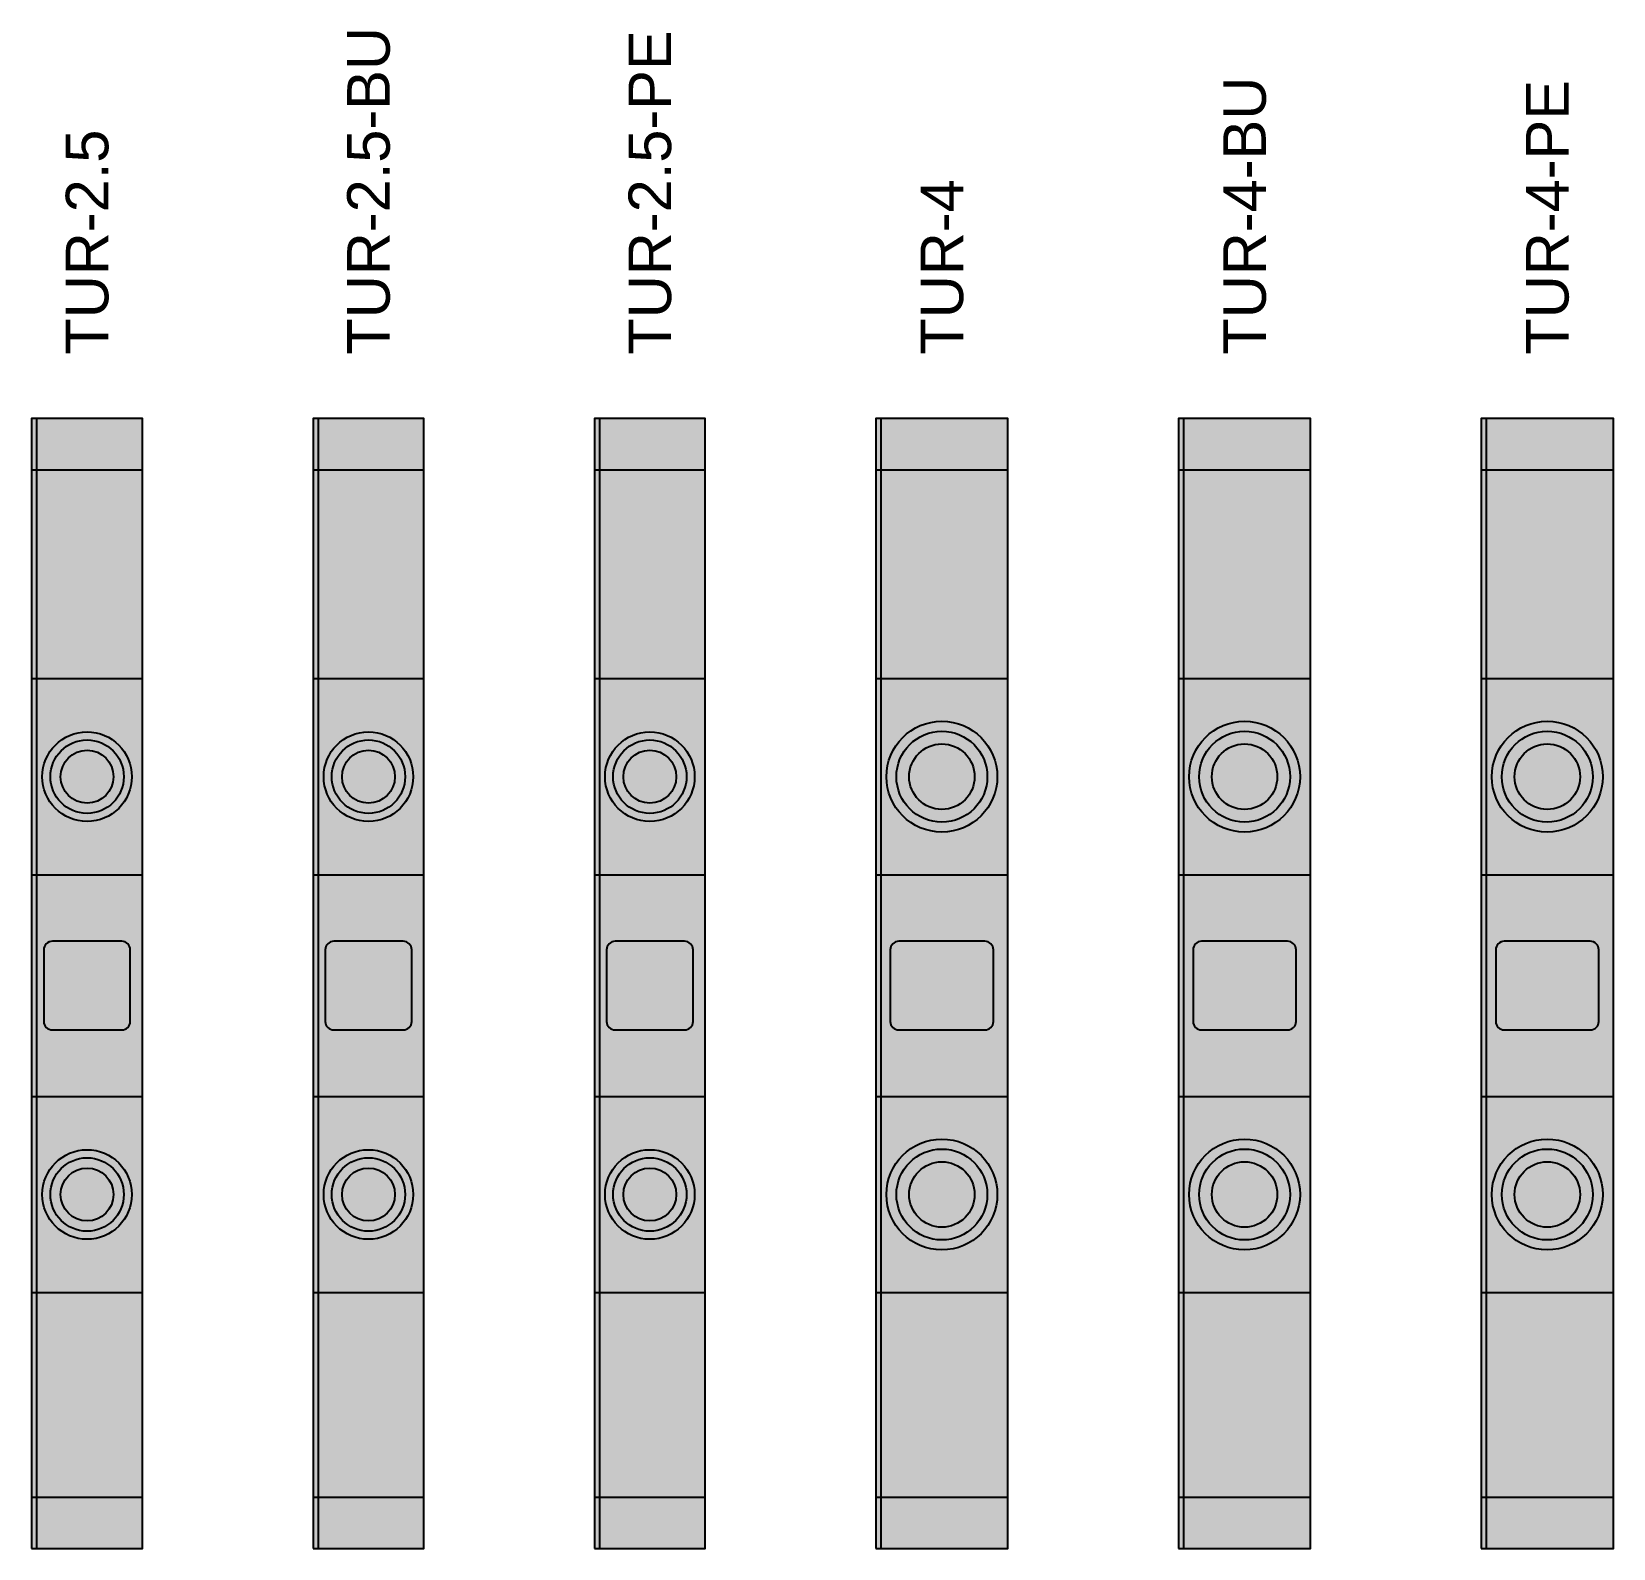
# Model space of a CAD drawing. Header units: millimetres. Extents: x 0 to 1337, y -50 to 71.
# Drawn here: x 0 to 74.2, y -26.5 to 44.7 of the extents above; entities that cross this region are included whole.
import ezdxf
from ezdxf.enums import TextEntityAlignment as Align

# ---------------------------------------------------------------- set-up
doc = ezdxf.new("R2010")
doc.units = ezdxf.units.MM
doc.styles.add('TUR_Arial', font='arial.ttf')

# ---------------------------------------------------------------- blocks, each defined once
blk = doc.blocks.new('TUR-2.5')
at = {"true_color": 0x676663}
for points in [[(0, 24.1), (5.2, 24.1), (5.2, 26.5), (0, 26.5)], [(0, -26.5), (5.2, -26.5), (5.2, -24.1), (0, -24.1)]]:
    blk.add_hatch(color=251, dxfattribs=at).paths.add_polyline_path(points)
at = {"true_color": 0x797874}
for points in [[(0, 14.3), (5.2, 14.3), (5.2, 24.1), (0, 24.1)], [(0, -24.1), (5.2, -24.1), (5.2, -14.5), (0, -14.5)]]:
    blk.add_hatch(color=8, dxfattribs=at).paths.add_polyline_path(points)
at = {"true_color": 0x444341}
for points in [[(1, 14.5), (4.2, 14.5, 0.414214), (4.5, 14.8), (4.5, 15, 0.414214), (4.2, 15.3), (1, 15.3, 0.414214), (0.7, 15), (0.7, 14.8, 0.414214)], [(1, -15.5), (4.2, -15.5, 0.414214), (4.5, -15.2), (4.5, -15, 0.414214), (4.2, -14.7), (1, -14.7, 0.414214), (0.7, -15), (0.7, -15.2, 0.414214)]]:
    blk.add_hatch(color=250, dxfattribs=at).paths.add_polyline_path(points)
at = {"true_color": 0x989692}
for points in [[(0, 5.1), (5.2, 5.1), (5.2, 14.3), (0, 14.3)], [(0, -14.5), (5.2, -14.5), (5.2, -5.3), (0, -5.3)]]:
    blk.add_hatch(color=252, dxfattribs=at).paths.add_polyline_path(points)
at = {"true_color": 0x3f3f3d}
h = blk.add_hatch(color=250, dxfattribs=at)
edge = h.paths.add_edge_path()
edge.add_arc((2.6, 9.7), 2.1, 0, 360)
at = {"true_color": 0xc4c6ca}
h = blk.add_hatch(color=9, dxfattribs=at)
edge = h.paths.add_edge_path()
edge.add_arc((2.6, 9.7), 1.722, 0, 360)
at = {"true_color": 0x5c5e62}
for points in [[(2.324, 8.782), (2.876, 8.782), (2.876, 10.618), (2.324, 10.618)], [(1.119, 9.424), (4.081, 9.424), (4.081, 9.976), (1.119, 9.976)], [(1.119, -10.176), (4.081, -10.176), (4.081, -9.624), (1.119, -9.624)], [(2.324, -10.818), (2.876, -10.818), (2.876, -8.982), (2.324, -8.982)]]:
    blk.add_hatch(color=251, dxfattribs=at).paths.add_polyline_path(points)
at = {"true_color": 0x858480}
blk.add_hatch(color=252, dxfattribs=at).paths.add_polyline_path([(0, -5.3), (5.2, -5.3), (5.2, 5.1), (0, 5.1)])
at = {"true_color": 0x343437}
for points in [[(1.3, 2.536), (3.9, 2.536), (3.9, 4.2), (1.3, 4.2)], [(1.3, -4.4), (3.9, -4.4), (3.9, -2.736), (1.3, -2.736)]]:
    blk.add_hatch(color=250, dxfattribs=at).paths.add_polyline_path(points)
at = {"true_color": 0xa4a29d}
blk.add_hatch(color=253, dxfattribs=at).paths.add_polyline_path([(0.972, -2.18), (4.228, -2.18, 0.414214), (4.628, -1.78), (4.628, 1.58, 0.414214), (4.228, 1.98), (0.972, 1.98, 0.414214), (0.572, 1.58), (0.572, -1.78, 0.414214)])
at = {"true_color": 0x3f3f3d}
h = blk.add_hatch(color=250, dxfattribs=at)
edge = h.paths.add_edge_path()
edge.add_arc((2.6, -9.9), 2.1, 0, 360)
at = {"true_color": 0xc4c6ca}
h = blk.add_hatch(color=9, dxfattribs=at)
edge = h.paths.add_edge_path()
edge.add_arc((2.6, -9.9), 1.722, 0, 360)
at = {"color": 253, "true_color": 0xaaa8a3}
blk.add_line((0.25, -26.5), (0.25, 26.5), dxfattribs=at)
at = {"color": 251, "true_color": 0x5b5a57}
for p, q in [((0, 24.1), (5.2, 24.1)), ((0, 14.3), (5.2, 14.3)), ((0, 5.1), (5.2, 5.1)), ((0, -5.3), (5.2, -5.3)), ((0, -14.5), (5.2, -14.5)), ((0, -24.1), (5.2, -24.1))]:
    blk.add_line(p, q, dxfattribs=at)
blk.add_lwpolyline([(0, -26.5), (5.2, -26.5), (5.2, 26.5), (0, 26.5)], close=True)
blk.add_lwpolyline([(0.972, -2.18), (4.228, -2.18, 0.414214), (4.628, -1.78), (4.628, 1.58, 0.414214), (4.228, 1.98), (0.972, 1.98, 0.414214), (0.572, 1.58), (0.572, -1.78, 0.414214)], format="xyb", close=True, dxfattribs=at)
at = {"color": 251, "true_color": 0x535250}
for centre in [(2.6, 9.7), (2.6, -9.9)]:
    blk.add_circle(centre, 2.1, dxfattribs=at)
at = {"color": 8, "true_color": 0x797a7d}
for centre in [(2.6, 9.7), (2.6, -9.9)]:
    blk.add_circle(centre, 1.722, dxfattribs=at)
at = {"color": 253, "true_color": 0xa0a2a5}
for centre in [(2.6, 9.7), (2.6, -9.9)]:
    blk.add_circle(centre, 1.24, dxfattribs=at)
blk = doc.blocks.new('TUR-2.5-BU')
at = {"true_color": 0x1b4c7a}
for points in [[(0, 24.1), (5.2, 24.1), (5.2, 26.5), (0, 26.5)], [(0, -26.5), (5.2, -26.5), (5.2, -24.1), (0, -24.1)]]:
    blk.add_hatch(color=156, dxfattribs=at).paths.add_polyline_path(points)
at = {"true_color": 0x205990}
for points in [[(0, 14.3), (5.2, 14.3), (5.2, 24.1), (0, 24.1)], [(0, -24.1), (5.2, -24.1), (5.2, -14.5), (0, -14.5)]]:
    blk.add_hatch(color=154, dxfattribs=at).paths.add_polyline_path(points)
at = {"true_color": 0x123251}
for points in [[(1, 14.5), (4.2, 14.5, 0.414214), (4.5, 14.8), (4.5, 15, 0.414214), (4.2, 15.3), (1, 15.3, 0.414214), (0.7, 15), (0.7, 14.8, 0.414214)], [(1, -15.5), (4.2, -15.5, 0.414214), (4.5, -15.2), (4.5, -15, 0.414214), (4.2, -14.7), (1, -14.7, 0.414214), (0.7, -15), (0.7, -15.2, 0.414214)]]:
    blk.add_hatch(color=148, dxfattribs=at).paths.add_polyline_path(points)
at = {"true_color": 0x2870b4}
for points in [[(0, 5.1), (5.2, 5.1), (5.2, 14.3), (0, 14.3)], [(0, -14.5), (5.2, -14.5), (5.2, -5.3), (0, -5.3)]]:
    blk.add_hatch(color=155, dxfattribs=at).paths.add_polyline_path(points)
at = {"true_color": 0x102f4b}
h = blk.add_hatch(color=158, dxfattribs=at)
edge = h.paths.add_edge_path()
edge.add_arc((2.6, 9.7), 2.1, 0, 360)
at = {"true_color": 0xc4c6ca}
h = blk.add_hatch(color=9, dxfattribs=at)
edge = h.paths.add_edge_path()
edge.add_arc((2.6, 9.7), 1.722, 0, 360)
at = {"true_color": 0x5c5e62}
for points in [[(2.324, 8.782), (2.876, 8.782), (2.876, 10.618), (2.324, 10.618)], [(1.119, 9.424), (4.081, 9.424), (4.081, 9.976), (1.119, 9.976)], [(1.119, -10.176), (4.081, -10.176), (4.081, -9.624), (1.119, -9.624)], [(2.324, -10.818), (2.876, -10.818), (2.876, -8.982), (2.324, -8.982)]]:
    blk.add_hatch(color=251, dxfattribs=at).paths.add_polyline_path(points)
at = {"true_color": 0x23629e}
blk.add_hatch(color=144, dxfattribs=at).paths.add_polyline_path([(0, -5.3), (5.2, -5.3), (5.2, 5.1), (0, 5.1)])
at = {"true_color": 0x343437}
for points in [[(1.3, 2.536), (3.9, 2.536), (3.9, 4.2), (1.3, 4.2)], [(1.3, -4.4), (3.9, -4.4), (3.9, -2.736), (1.3, -2.736)]]:
    blk.add_hatch(color=250, dxfattribs=at).paths.add_polyline_path(points)
at = {"true_color": 0x2b78c2}
blk.add_hatch(color=152, dxfattribs=at).paths.add_polyline_path([(0.972, -2.18), (4.228, -2.18, 0.414214), (4.628, -1.78), (4.628, 1.58, 0.414214), (4.228, 1.98), (0.972, 1.98, 0.414214), (0.572, 1.58), (0.572, -1.78, 0.414214)])
at = {"true_color": 0x102f4b}
h = blk.add_hatch(color=158, dxfattribs=at)
edge = h.paths.add_edge_path()
edge.add_arc((2.6, -9.9), 2.1, 0, 360)
at = {"true_color": 0xc4c6ca}
h = blk.add_hatch(color=9, dxfattribs=at)
edge = h.paths.add_edge_path()
edge.add_arc((2.6, -9.9), 1.722, 0, 360)
at = {"color": 152, "true_color": 0x2c7dc9}
blk.add_line((0.25, -26.5), (0.25, 26.5), dxfattribs=at)
at = {"color": 156, "true_color": 0x18436c}
for p, q in [((0, 24.1), (5.2, 24.1)), ((0, 14.3), (5.2, 14.3)), ((0, 5.1), (5.2, 5.1)), ((0, -5.3), (5.2, -5.3)), ((0, -14.5), (5.2, -14.5)), ((0, -24.1), (5.2, -24.1))]:
    blk.add_line(p, q, dxfattribs=at)
blk.add_lwpolyline([(0, -26.5), (5.2, -26.5), (5.2, 26.5), (0, 26.5)], close=True)
blk.add_lwpolyline([(0.972, -2.18), (4.228, -2.18, 0.414214), (4.628, -1.78), (4.628, 1.58, 0.414214), (4.228, 1.98), (0.972, 1.98, 0.414214), (0.572, 1.58), (0.572, -1.78, 0.414214)], format="xyb", close=True, dxfattribs=at)
at = {"color": 159, "true_color": 0x163d63}
for centre in [(2.6, 9.7), (2.6, -9.9)]:
    blk.add_circle(centre, 2.1, dxfattribs=at)
at = {"color": 8, "true_color": 0x797a7d}
for centre in [(2.6, 9.7), (2.6, -9.9)]:
    blk.add_circle(centre, 1.722, dxfattribs=at)
at = {"color": 253, "true_color": 0xa0a2a5}
for centre in [(2.6, 9.7), (2.6, -9.9)]:
    blk.add_circle(centre, 1.24, dxfattribs=at)
blk = doc.blocks.new('TUR-2.5-PE')
at = {"true_color": 0x356e4c}
for points in [[(0, 24.1), (5.2, 24.1), (5.2, 26.5), (0, 26.5)], [(0, 24.1), (5.2, 24.1), (5.2, 26.5), (0, 26.5)], [(0, -26.5), (5.2, -26.5), (5.2, -24.1), (0, -24.1)], [(0, -26.5), (5.2, -26.5), (5.2, -24.1), (0, -24.1)]]:
    blk.add_hatch(color=107, dxfattribs=at).paths.add_polyline_path(points)
at = {"true_color": 0xc4c45c}
for points in [[(0, 25.337), (5.2, 25.556), (5.2, 26.028), (0, 25.809)], [(0, 23.933), (5.2, 23.255), (5.2, 23.751), (0, 24.429)], [(0, 21.97), (5.2, 22.983), (5.2, 23.288), (0, 22.275)], [(0, 20.735), (5.2, 19.809), (5.2, 20.247), (0, 21.173)], [(0, 18.93), (5.2, 18.99), (5.2, 19.331), (0, 19.271)], [(0, 17.809), (5.2, 18.14), (5.2, 18.303), (0, 17.972)], [(0, 16.356), (5.2, 15.921), (5.2, 16.169), (0, 16.604)], [(0, 15.142), (5.2, 14.721), (5.2, 15.131), (0, 15.552)], [(0, 13.9), (5.2, 13.217), (5.2, 13.68), (0, 14.362)], [(0, 13.189), (5.2, 14.144), (5.2, 14.309), (0, 13.354)], [(0, 11.889), (5.2, 11.678), (5.2, 11.984), (0, 12.195)], [(0, 9.86), (5.2, 10.536), (5.2, 10.968), (0, 10.292)], [(0, 9.103), (5.2, 10.096), (5.2, 10.265), (0, 9.271)], [(0, 7.026), (5.2, 7.335), (5.2, 7.711), (0, 7.403)], [(0, 5.194), (5.2, 4.862), (5.2, 5.027), (0, 5.359)], [(0, 3.421), (5.2, 3.63), (5.2, 4.166), (0, 3.956)], [(0, 2.469), (5.2, 2.527), (5.2, 2.92), (0, 2.863)], [(0, 0.817), (5.2, 1.484), (5.2, 1.794), (0, 1.127)], [(0, -0.015), (5.2, -0.096), (5.2, 0.187), (0, 0.269)], [(0, -1.869), (5.2, -0.91), (5.2, -0.529), (0, -1.487)], [(0, -3.844), (5.2, -2.864), (5.2, -2.319), (0, -3.299)], [(0, -4.704), (5.2, -3.991), (5.2, -3.773), (0, -4.486)], [(0, -5.958), (5.2, -6.412), (5.2, -6.018), (0, -5.564)], [(0, -7.619), (5.2, -8.433), (5.2, -7.97), (0, -7.156)], [(0, -8.417), (5.2, -8.929), (5.2, -8.707), (0, -8.195)], [(0, -10.058), (5.2, -8.887), (5.2, -8.563), (0, -9.734)], [(0, -11.979), (5.2, -12.149), (5.2, -11.644), (0, -11.474)], [(0, -13.311), (5.2, -12.442), (5.2, -12.271), (0, -13.14)], [(0, -14.594), (5.2, -14.947), (5.2, -14.448), (0, -14.095)], [(0, -15.607), (5.2, -16.1), (5.2, -15.863), (0, -15.37)], [(0, -17.141), (5.2, -17.008), (5.2, -16.591), (0, -16.723)], [(0, -18.091), (5.2, -18.856), (5.2, -18.558), (0, -17.793)], [(0, -19.489), (5.2, -19.679), (5.2, -19.436), (0, -19.245)], [(0, -20.509), (5.2, -21.24), (5.2, -20.803), (0, -20.073)], [(0, -22.053), (5.2, -22.775), (5.2, -22.239), (0, -21.517)], [(0, -24.132), (5.2, -25.27), (5.2, -24.977), (0, -23.838)], [(0, -25.875), (5.2, -26.137), (5.2, -25.741), (0, -25.48)]]:
    blk.add_hatch(color=53, dxfattribs=at).paths.add_polyline_path(points)
at = {"true_color": 0x3e8159}
for points in [[(0, 14.3), (5.2, 14.3), (5.2, 24.1), (0, 24.1)], [(0, -24.1), (5.2, -24.1), (5.2, -14.5), (0, -14.5)]]:
    blk.add_hatch(color=117, dxfattribs=at).paths.add_polyline_path(points)
at = {"true_color": 0x234832}
for points in [[(1, 14.5), (4.2, 14.5, 0.414214), (4.5, 14.8), (4.5, 15, 0.414214), (4.2, 15.3), (1, 15.3, 0.414214), (0.7, 15), (0.7, 14.8, 0.414214)], [(1, -15.5), (4.2, -15.5, 0.414214), (4.5, -15.2), (4.5, -15, 0.414214), (4.2, -14.7), (1, -14.7, 0.414214), (0.7, -15), (0.7, -15.2, 0.414214)]]:
    blk.add_hatch(color=109, dxfattribs=at).paths.add_polyline_path(points)
at = {"true_color": 0x4ea270}
for points in [[(0, 5.1), (5.2, 5.1), (5.2, 14.3), (0, 14.3)], [(0, -14.5), (5.2, -14.5), (5.2, -5.3), (0, -5.3)]]:
    blk.add_hatch(color=115, dxfattribs=at).paths.add_polyline_path(points)
at = {"true_color": 0x20442f}
h = blk.add_hatch(color=109, dxfattribs=at)
edge = h.paths.add_edge_path()
edge.add_arc((2.6, 9.7), 2.1, 0, 360)
at = {"true_color": 0xc4c6ca}
h = blk.add_hatch(color=9, dxfattribs=at)
edge = h.paths.add_edge_path()
edge.add_arc((2.6, 9.7), 1.722, 0, 360)
at = {"true_color": 0x5c5e62}
for points in [[(2.324, 8.782), (2.876, 8.782), (2.876, 10.618), (2.324, 10.618)], [(1.119, 9.424), (4.081, 9.424), (4.081, 9.976), (1.119, 9.976)], [(1.119, -10.176), (4.081, -10.176), (4.081, -9.624), (1.119, -9.624)], [(2.324, -10.818), (2.876, -10.818), (2.876, -8.982), (2.324, -8.982)]]:
    blk.add_hatch(color=251, dxfattribs=at).paths.add_polyline_path(points)
at = {"true_color": 0x448e62}
blk.add_hatch(color=105, dxfattribs=at).paths.add_polyline_path([(0, -5.3), (5.2, -5.3), (5.2, 5.1), (0, 5.1)])
at = {"true_color": 0x343437}
for points in [[(1.3, 2.536), (3.9, 2.536), (3.9, 4.2), (1.3, 4.2)], [(1.3, -4.4), (3.9, -4.4), (3.9, -2.736), (1.3, -2.736)]]:
    blk.add_hatch(color=250, dxfattribs=at).paths.add_polyline_path(points)
at = {"true_color": 0x61ca8c}
blk.add_hatch(color=103, dxfattribs=at).paths.add_polyline_path([(0.972, -2.18), (4.228, -2.18, 0.414214), (4.628, -1.78), (4.628, 1.58, 0.414214), (4.228, 1.98), (0.972, 1.98, 0.414214), (0.572, 1.58), (0.572, -1.78, 0.414214)])
at = {"true_color": 0x20442f}
h = blk.add_hatch(color=109, dxfattribs=at)
edge = h.paths.add_edge_path()
edge.add_arc((2.6, -9.9), 2.1, 0, 360)
at = {"true_color": 0xc4c6ca}
h = blk.add_hatch(color=9, dxfattribs=at)
edge = h.paths.add_edge_path()
edge.add_arc((2.6, -9.9), 1.722, 0, 360)
at = {"color": 103, "true_color": 0x57b57d}
blk.add_line((0.25, -26.5), (0.25, 26.5), dxfattribs=at)
at = {"color": 129, "true_color": 0x2e6143}
for p, q in [((0, 24.1), (5.2, 24.1)), ((0, 14.3), (5.2, 14.3)), ((0, 5.1), (5.2, 5.1)), ((0, -5.3), (5.2, -5.3)), ((0, -14.5), (5.2, -14.5)), ((0, -24.1), (5.2, -24.1))]:
    blk.add_line(p, q, dxfattribs=at)
blk.add_lwpolyline([(0, -26.5), (5.2, -26.5), (5.2, 26.5), (0, 26.5)], close=True)
blk.add_lwpolyline([(0.972, -2.18), (4.228, -2.18, 0.414214), (4.628, -1.78), (4.628, 1.58, 0.414214), (4.228, 1.98), (0.972, 1.98, 0.414214), (0.572, 1.58), (0.572, -1.78, 0.414214)], format="xyb", close=True, dxfattribs=at)
at = {"color": 119, "true_color": 0x2a593d}
for centre in [(2.6, 9.7), (2.6, -9.9)]:
    blk.add_circle(centre, 2.1, dxfattribs=at)
at = {"color": 8, "true_color": 0x797a7d}
for centre in [(2.6, 9.7), (2.6, -9.9)]:
    blk.add_circle(centre, 1.722, dxfattribs=at)
at = {"color": 253, "true_color": 0xa0a2a5}
for centre in [(2.6, 9.7), (2.6, -9.9)]:
    blk.add_circle(centre, 1.24, dxfattribs=at)
blk = doc.blocks.new('TUR-4')
at = {"true_color": 0x676663}
for points in [[(0, 24.1), (6.2, 24.1), (6.2, 26.5), (0, 26.5)], [(0, -26.5), (6.2, -26.5), (6.2, -24.1), (0, -24.1)]]:
    blk.add_hatch(color=251, dxfattribs=at).paths.add_polyline_path(points)
at = {"true_color": 0x797874}
for points in [[(0, 14.3), (6.2, 14.3), (6.2, 24.1), (0, 24.1)], [(0, -24.1), (6.2, -24.1), (6.2, -14.5), (0, -14.5)]]:
    blk.add_hatch(color=8, dxfattribs=at).paths.add_polyline_path(points)
at = {"true_color": 0x444341}
for points in [[(1, 14.5), (5.2, 14.5, 0.414214), (5.5, 14.8), (5.5, 15, 0.414214), (5.2, 15.3), (1, 15.3, 0.414214), (0.7, 15), (0.7, 14.8, 0.414214)], [(1, -15.5), (5.2, -15.5, 0.414214), (5.5, -15.2), (5.5, -15, 0.414214), (5.2, -14.7), (1, -14.7, 0.414214), (0.7, -15), (0.7, -15.2, 0.414214)]]:
    blk.add_hatch(color=250, dxfattribs=at).paths.add_polyline_path(points)
at = {"true_color": 0x989692}
for points in [[(0, 5.1), (6.2, 5.1), (6.2, 14.3), (0, 14.3)], [(0, -14.5), (6.2, -14.5), (6.2, -5.3), (0, -5.3)]]:
    blk.add_hatch(color=252, dxfattribs=at).paths.add_polyline_path(points)
at = {"true_color": 0x3f3f3d}
h = blk.add_hatch(color=250, dxfattribs=at)
edge = h.paths.add_edge_path()
edge.add_arc((3.1, 9.7), 2.6, 0, 360)
at = {"true_color": 0xc4c6ca}
h = blk.add_hatch(color=9, dxfattribs=at)
edge = h.paths.add_edge_path()
edge.add_arc((3.1, 9.7), 2.132, 0, 360)
at = {"true_color": 0x5c5e62}
for points in [[(2.759, 8.563), (3.441, 8.563), (3.441, 10.837), (2.759, 10.837)], [(1.266, 9.359), (4.934, 9.359), (4.934, 10.041), (1.266, 10.041)], [(2.759, -11.037), (3.441, -11.037), (3.441, -8.763), (2.759, -8.763)], [(1.266, -10.241), (4.934, -10.241), (4.934, -9.559), (1.266, -9.559)]]:
    blk.add_hatch(color=251, dxfattribs=at).paths.add_polyline_path(points)
at = {"true_color": 0x858480}
blk.add_hatch(color=252, dxfattribs=at).paths.add_polyline_path([(0, -5.3), (6.2, -5.3), (6.2, 5.1), (0, 5.1)])
at = {"true_color": 0x343437}
for points in [[(1.55, 2.536), (4.65, 2.536), (4.65, 4.2), (1.55, 4.2)], [(1.55, -4.4), (4.65, -4.4), (4.65, -2.736), (1.55, -2.736)]]:
    blk.add_hatch(color=250, dxfattribs=at).paths.add_polyline_path(points)
at = {"true_color": 0xa4a29d}
blk.add_hatch(color=253, dxfattribs=at).paths.add_polyline_path([(1.082, -2.18), (5.118, -2.18, 0.414214), (5.518, -1.78), (5.518, 1.58, 0.414214), (5.118, 1.98), (1.082, 1.98, 0.414214), (0.682, 1.58), (0.682, -1.78, 0.414214)])
at = {"true_color": 0x3f3f3d}
h = blk.add_hatch(color=250, dxfattribs=at)
edge = h.paths.add_edge_path()
edge.add_arc((3.1, -9.9), 2.6, 0, 360)
at = {"true_color": 0xc4c6ca}
h = blk.add_hatch(color=9, dxfattribs=at)
edge = h.paths.add_edge_path()
edge.add_arc((3.1, -9.9), 2.132, 0, 360)
at = {"color": 253, "true_color": 0xaaa8a3}
blk.add_line((0.25, -26.5), (0.25, 26.5), dxfattribs=at)
at = {"color": 251, "true_color": 0x5b5a57}
for p, q in [((0, 24.1), (6.2, 24.1)), ((0, 14.3), (6.2, 14.3)), ((0, 5.1), (6.2, 5.1)), ((0, -5.3), (6.2, -5.3)), ((0, -14.5), (6.2, -14.5)), ((0, -24.1), (6.2, -24.1))]:
    blk.add_line(p, q, dxfattribs=at)
blk.add_lwpolyline([(0, -26.5), (6.2, -26.5), (6.2, 26.5), (0, 26.5)], close=True)
blk.add_lwpolyline([(1.082, -2.18), (5.118, -2.18, 0.414214), (5.518, -1.78), (5.518, 1.58, 0.414214), (5.118, 1.98), (1.082, 1.98, 0.414214), (0.682, 1.58), (0.682, -1.78, 0.414214)], format="xyb", close=True, dxfattribs=at)
at = {"color": 251, "true_color": 0x535250}
for centre in [(3.1, 9.7), (3.1, -9.9)]:
    blk.add_circle(centre, 2.6, dxfattribs=at)
at = {"color": 8, "true_color": 0x797a7d}
for centre in [(3.1, 9.7), (3.1, -9.9)]:
    blk.add_circle(centre, 2.132, dxfattribs=at)
at = {"color": 253, "true_color": 0xa0a2a5}
for centre in [(3.1, 9.7), (3.1, -9.9)]:
    blk.add_circle(centre, 1.535, dxfattribs=at)
blk = doc.blocks.new('TUR-4-BU')
at = {"true_color": 0x1b4c7a}
for points in [[(0, 24.1), (6.2, 24.1), (6.2, 26.5), (0, 26.5)], [(0, -26.5), (6.2, -26.5), (6.2, -24.1), (0, -24.1)]]:
    blk.add_hatch(color=156, dxfattribs=at).paths.add_polyline_path(points)
at = {"true_color": 0x205990}
for points in [[(0, 14.3), (6.2, 14.3), (6.2, 24.1), (0, 24.1)], [(0, -24.1), (6.2, -24.1), (6.2, -14.5), (0, -14.5)]]:
    blk.add_hatch(color=154, dxfattribs=at).paths.add_polyline_path(points)
at = {"true_color": 0x123251}
for points in [[(1, 14.5), (5.2, 14.5, 0.414214), (5.5, 14.8), (5.5, 15, 0.414214), (5.2, 15.3), (1, 15.3, 0.414214), (0.7, 15), (0.7, 14.8, 0.414214)], [(1, -15.5), (5.2, -15.5, 0.414214), (5.5, -15.2), (5.5, -15, 0.414214), (5.2, -14.7), (1, -14.7, 0.414214), (0.7, -15), (0.7, -15.2, 0.414214)]]:
    blk.add_hatch(color=148, dxfattribs=at).paths.add_polyline_path(points)
at = {"true_color": 0x2870b4}
for points in [[(0, 5.1), (6.2, 5.1), (6.2, 14.3), (0, 14.3)], [(0, -14.5), (6.2, -14.5), (6.2, -5.3), (0, -5.3)]]:
    blk.add_hatch(color=155, dxfattribs=at).paths.add_polyline_path(points)
at = {"true_color": 0x102f4b}
h = blk.add_hatch(color=158, dxfattribs=at)
edge = h.paths.add_edge_path()
edge.add_arc((3.1, 9.7), 2.6, 0, 360)
at = {"true_color": 0xc4c6ca}
h = blk.add_hatch(color=9, dxfattribs=at)
edge = h.paths.add_edge_path()
edge.add_arc((3.1, 9.7), 2.132, 0, 360)
at = {"true_color": 0x5c5e62}
for points in [[(2.759, 8.563), (3.441, 8.563), (3.441, 10.837), (2.759, 10.837)], [(1.266, 9.359), (4.934, 9.359), (4.934, 10.041), (1.266, 10.041)], [(2.759, -11.037), (3.441, -11.037), (3.441, -8.763), (2.759, -8.763)], [(1.266, -10.241), (4.934, -10.241), (4.934, -9.559), (1.266, -9.559)]]:
    blk.add_hatch(color=251, dxfattribs=at).paths.add_polyline_path(points)
at = {"true_color": 0x23629e}
blk.add_hatch(color=144, dxfattribs=at).paths.add_polyline_path([(0, -5.3), (6.2, -5.3), (6.2, 5.1), (0, 5.1)])
at = {"true_color": 0x343437}
for points in [[(1.55, 2.536), (4.65, 2.536), (4.65, 4.2), (1.55, 4.2)], [(1.55, -4.4), (4.65, -4.4), (4.65, -2.736), (1.55, -2.736)]]:
    blk.add_hatch(color=250, dxfattribs=at).paths.add_polyline_path(points)
at = {"true_color": 0x2b78c2}
blk.add_hatch(color=152, dxfattribs=at).paths.add_polyline_path([(1.082, -2.18), (5.118, -2.18, 0.414214), (5.518, -1.78), (5.518, 1.58, 0.414214), (5.118, 1.98), (1.082, 1.98, 0.414214), (0.682, 1.58), (0.682, -1.78, 0.414214)])
at = {"true_color": 0x102f4b}
h = blk.add_hatch(color=158, dxfattribs=at)
edge = h.paths.add_edge_path()
edge.add_arc((3.1, -9.9), 2.6, 0, 360)
at = {"true_color": 0xc4c6ca}
h = blk.add_hatch(color=9, dxfattribs=at)
edge = h.paths.add_edge_path()
edge.add_arc((3.1, -9.9), 2.132, 0, 360)
at = {"color": 152, "true_color": 0x2c7dc9}
blk.add_line((0.25, -26.5), (0.25, 26.5), dxfattribs=at)
at = {"color": 156, "true_color": 0x18436c}
for p, q in [((0, 24.1), (6.2, 24.1)), ((0, 14.3), (6.2, 14.3)), ((0, 5.1), (6.2, 5.1)), ((0, -5.3), (6.2, -5.3)), ((0, -14.5), (6.2, -14.5)), ((0, -24.1), (6.2, -24.1))]:
    blk.add_line(p, q, dxfattribs=at)
blk.add_lwpolyline([(0, -26.5), (6.2, -26.5), (6.2, 26.5), (0, 26.5)], close=True)
blk.add_lwpolyline([(1.082, -2.18), (5.118, -2.18, 0.414214), (5.518, -1.78), (5.518, 1.58, 0.414214), (5.118, 1.98), (1.082, 1.98, 0.414214), (0.682, 1.58), (0.682, -1.78, 0.414214)], format="xyb", close=True, dxfattribs=at)
at = {"color": 159, "true_color": 0x163d63}
for centre in [(3.1, 9.7), (3.1, -9.9)]:
    blk.add_circle(centre, 2.6, dxfattribs=at)
at = {"color": 8, "true_color": 0x797a7d}
for centre in [(3.1, 9.7), (3.1, -9.9)]:
    blk.add_circle(centre, 2.132, dxfattribs=at)
at = {"color": 253, "true_color": 0xa0a2a5}
for centre in [(3.1, 9.7), (3.1, -9.9)]:
    blk.add_circle(centre, 1.535, dxfattribs=at)
blk = doc.blocks.new('TUR-4-PE')
at = {"true_color": 0x356e4c}
for points in [[(0, 24.1), (6.2, 24.1), (6.2, 26.5), (0, 26.5)], [(0, 24.1), (6.2, 24.1), (6.2, 26.5), (0, 26.5)], [(0, -26.5), (6.2, -26.5), (6.2, -24.1), (0, -24.1)], [(0, -26.5), (6.2, -26.5), (6.2, -24.1), (0, -24.1)]]:
    blk.add_hatch(color=107, dxfattribs=at).paths.add_polyline_path(points)
at = {"true_color": 0xc4c45c}
for points in [[(0, 25.073), (6.2, 25.505), (6.2, 25.759), (0, 25.327)], [(0, 23.927), (6.2, 23.318), (6.2, 23.759), (0, 24.368)], [(0, 21.812), (6.2, 22.223), (6.2, 22.663), (0, 22.253)], [(0, 19.842), (6.2, 19.55), (6.2, 19.769), (0, 20.061)], [(0, 18.595), (6.2, 18.447), (6.2, 18.891), (0, 19.039)], [(0, 17.666), (6.2, 18.757), (6.2, 18.948), (0, 17.857)], [(0, 15.602), (6.2, 16.118), (6.2, 16.41), (0, 15.894)], [(0, 14.781), (6.2, 14.428), (6.2, 14.713), (0, 15.067)], [(0, 13.101), (6.2, 12.422), (6.2, 12.919), (0, 13.598)], [(0, 10.94), (6.2, 11.037), (6.2, 11.56), (0, 11.463)], [(0, 9.763), (6.2, 10.894), (6.2, 11.211), (0, 10.08)], [(0, 9.029), (6.2, 8.971), (6.2, 9.15), (0, 9.209)], [(0, 7.717), (6.2, 8.511), (6.2, 8.932), (0, 8.138)], [(0, 6.334), (6.2, 7.019), (6.2, 7.284), (0, 6.599)], [(0, 4.791), (6.2, 4.027), (6.2, 4.214), (0, 4.979)], [(0, 3.03), (6.2, 3.099), (6.2, 3.594), (0, 3.526)], [(0, 1.989), (6.2, 1.06), (6.2, 1.499), (0, 2.427)], [(0, -0.33), (6.2, 0.676), (6.2, 1.074), (0, 0.068)], [(0, 0.612), (6.2, 0.808), (6.2, 1.048), (0, 0.852)], [(0, -2.026), (6.2, -2.737), (6.2, -2.359), (0, -1.648)], [(0, -3.213), (6.2, -2.123), (6.2, -1.811), (0, -2.902)], [(0, -4.764), (6.2, -3.97), (6.2, -3.728), (0, -4.522)], [(0, -5.97), (6.2, -5.105), (6.2, -4.613), (0, -5.478)], [(0, -6.896), (6.2, -5.718), (6.2, -5.467), (0, -6.645)], [(0, -7.886), (6.2, -7.638), (6.2, -7.217), (0, -7.465)], [(0, -8.865), (6.2, -8.574), (6.2, -8.256), (0, -8.547)], [(0, -10.783), (6.2, -11.387), (6.2, -11.156), (0, -10.553)], [(0, -12.089), (6.2, -11.158), (6.2, -10.99), (0, -11.92)], [(0, -13.045), (6.2, -12.152), (6.2, -11.887), (0, -12.78)], [(0, -14.108), (6.2, -14.474), (6.2, -14.206), (0, -13.84)], [(0, -15.681), (6.2, -16.659), (6.2, -16.112), (0, -15.133)], [(0, -17.719), (6.2, -16.92), (6.2, -16.38), (0, -17.179)], [(0, -19.054), (6.2, -19.161), (6.2, -18.836), (0, -18.729)], [(0, -20.999), (6.2, -20.137), (6.2, -19.742), (0, -20.603)], [(0, -21.859), (6.2, -20.747), (6.2, -20.523), (0, -21.635)], [(0, -23.663), (6.2, -22.683), (6.2, -22.531), (0, -23.51)], [(0, -24.712), (6.2, -23.74), (6.2, -23.444), (0, -24.416)], [(0, -26.012), (6.2, -26.5), (6.2, -26.285), (0, -25.797)]]:
    blk.add_hatch(color=53, dxfattribs=at).paths.add_polyline_path(points)
at = {"true_color": 0x3e8159}
for points in [[(0, 14.3), (6.2, 14.3), (6.2, 24.1), (0, 24.1)], [(0, -24.1), (6.2, -24.1), (6.2, -14.5), (0, -14.5)]]:
    blk.add_hatch(color=117, dxfattribs=at).paths.add_polyline_path(points)
at = {"true_color": 0x234832}
for points in [[(1, 14.5), (5.2, 14.5, 0.414214), (5.5, 14.8), (5.5, 15, 0.414214), (5.2, 15.3), (1, 15.3, 0.414214), (0.7, 15), (0.7, 14.8, 0.414214)], [(1, -15.5), (5.2, -15.5, 0.414214), (5.5, -15.2), (5.5, -15, 0.414214), (5.2, -14.7), (1, -14.7, 0.414214), (0.7, -15), (0.7, -15.2, 0.414214)]]:
    blk.add_hatch(color=109, dxfattribs=at).paths.add_polyline_path(points)
at = {"true_color": 0x4ea270}
for points in [[(0, 5.1), (6.2, 5.1), (6.2, 14.3), (0, 14.3)], [(0, -14.5), (6.2, -14.5), (6.2, -5.3), (0, -5.3)]]:
    blk.add_hatch(color=115, dxfattribs=at).paths.add_polyline_path(points)
at = {"true_color": 0x20442f}
h = blk.add_hatch(color=109, dxfattribs=at)
edge = h.paths.add_edge_path()
edge.add_arc((3.1, 9.7), 2.6, 0, 360)
at = {"true_color": 0xc4c6ca}
h = blk.add_hatch(color=9, dxfattribs=at)
edge = h.paths.add_edge_path()
edge.add_arc((3.1, 9.7), 2.132, 0, 360)
at = {"true_color": 0x5c5e62}
for points in [[(2.759, 8.563), (3.441, 8.563), (3.441, 10.837), (2.759, 10.837)], [(1.266, 9.359), (4.934, 9.359), (4.934, 10.041), (1.266, 10.041)], [(2.759, -11.037), (3.441, -11.037), (3.441, -8.763), (2.759, -8.763)], [(1.266, -10.241), (4.934, -10.241), (4.934, -9.559), (1.266, -9.559)]]:
    blk.add_hatch(color=251, dxfattribs=at).paths.add_polyline_path(points)
at = {"true_color": 0x448e62}
blk.add_hatch(color=105, dxfattribs=at).paths.add_polyline_path([(0, -5.3), (6.2, -5.3), (6.2, 5.1), (0, 5.1)])
at = {"true_color": 0x343437}
for points in [[(1.55, 2.536), (4.65, 2.536), (4.65, 4.2), (1.55, 4.2)], [(1.55, -4.4), (4.65, -4.4), (4.65, -2.736), (1.55, -2.736)]]:
    blk.add_hatch(color=250, dxfattribs=at).paths.add_polyline_path(points)
at = {"true_color": 0x61ca8c}
blk.add_hatch(color=103, dxfattribs=at).paths.add_polyline_path([(1.082, -2.18), (5.118, -2.18, 0.414214), (5.518, -1.78), (5.518, 1.58, 0.414214), (5.118, 1.98), (1.082, 1.98, 0.414214), (0.682, 1.58), (0.682, -1.78, 0.414214)])
at = {"true_color": 0x20442f}
h = blk.add_hatch(color=109, dxfattribs=at)
edge = h.paths.add_edge_path()
edge.add_arc((3.1, -9.9), 2.6, 0, 360)
at = {"true_color": 0xc4c6ca}
h = blk.add_hatch(color=9, dxfattribs=at)
edge = h.paths.add_edge_path()
edge.add_arc((3.1, -9.9), 2.132, 0, 360)
at = {"color": 103, "true_color": 0x57b57d}
blk.add_line((0.25, -26.5), (0.25, 26.5), dxfattribs=at)
at = {"color": 129, "true_color": 0x2e6143}
for p, q in [((0, 24.1), (6.2, 24.1)), ((0, 14.3), (6.2, 14.3)), ((0, 5.1), (6.2, 5.1)), ((0, -5.3), (6.2, -5.3)), ((0, -14.5), (6.2, -14.5)), ((0, -24.1), (6.2, -24.1))]:
    blk.add_line(p, q, dxfattribs=at)
blk.add_lwpolyline([(0, -26.5), (6.2, -26.5), (6.2, 26.5), (0, 26.5)], close=True)
blk.add_lwpolyline([(1.082, -2.18), (5.118, -2.18, 0.414214), (5.518, -1.78), (5.518, 1.58, 0.414214), (5.118, 1.98), (1.082, 1.98, 0.414214), (0.682, 1.58), (0.682, -1.78, 0.414214)], format="xyb", close=True, dxfattribs=at)
at = {"color": 119, "true_color": 0x2a593d}
for centre in [(3.1, 9.7), (3.1, -9.9)]:
    blk.add_circle(centre, 2.6, dxfattribs=at)
at = {"color": 8, "true_color": 0x797a7d}
for centre in [(3.1, 9.7), (3.1, -9.9)]:
    blk.add_circle(centre, 2.132, dxfattribs=at)
at = {"color": 253, "true_color": 0xa0a2a5}
for centre in [(3.1, 9.7), (3.1, -9.9)]:
    blk.add_circle(centre, 1.535, dxfattribs=at)

msp = doc.modelspace()

# ---------------------------------------------------------------- block references
for name, p in [('TUR-2.5', (0, 0)), ('TUR-2.5-BU', (13.2, 0)), ('TUR-2.5-PE', (26.4, 0)), ('TUR-4', (39.6, 0)), ('TUR-4-BU', (53.8, 0)), ('TUR-4-PE', (68, 0))]:
    msp.add_blockref(name, p)

# ---------------------------------------------------------------- texts
at = {"style": 'TUR_Arial'}
for s, p in [('TUR-2.5-BU', (15.8, 29.5)), ('TUR-2.5-PE', (29, 29.5)), ('TUR-4-BU', (56.9, 29.5)), ('TUR-4-PE', (71.1, 29.5)), ('TUR-2.5', (2.6, 29.5)), ('TUR-4', (42.7, 29.5))]:
    msp.add_text(s, height=2, rotation=90, dxfattribs=at).set_placement(p, align=Align.MIDDLE_LEFT)

doc.saveas('drawing.dxf')
